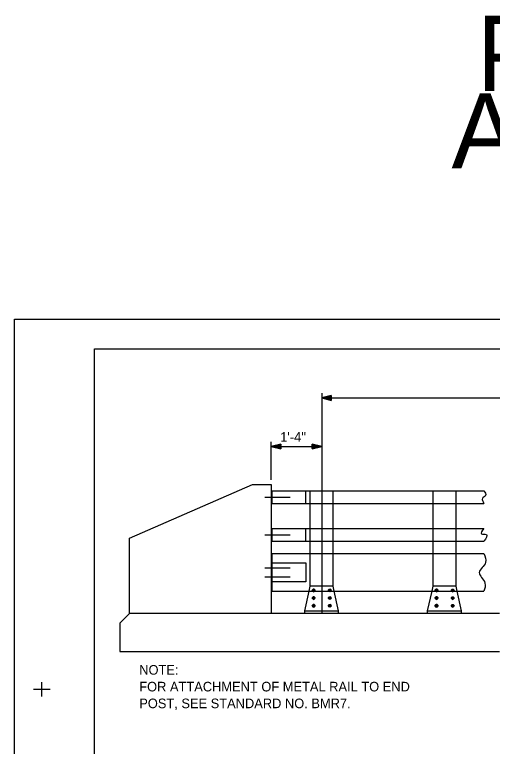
# Model space of a CAD drawing. Extents: x -2.3 to 10.9, y 0 to 23.3.
# Drawn here: x 0 to 2.084, y 20.09 to 23.285 of the extents above; entities that cross this region are included whole.
import ezdxf

# ---------------------------------------------------------------- set-up
doc = ezdxf.new("R2010")
doc.units = 0
for name, color, linetype in [('Dimension Lines', 7, 'Continuous'), ('Mis Center Lines', 7, 'Continuous'), ('Mis Object Lines', 7, 'Continuous'), ('Miscellaneous Lines', 7, 'Continuous'), ('Plan Sheet', 7, 'Continuous'), ('Plot Shape', 7, 'Continuous'), ('Rebar Lines', 7, 'Continuous'), ('Structural Steel Lines', 7, 'Continuous'), ('Text', 7, 'Continuous'), ('User Information Notes', 7, 'Continuous')]:
    doc.layers.add(name, color=color, linetype=linetype)

msp = doc.modelspace()

# ---------------------------------------------------------------- linework, layer by layer
at = {"layer": 'Dimension Lines'}
for p, q in [((1.3394, 21.6111), (5.8968, 21.6111)), ((1.1194, 21.2544), (1.1194, 21.4199)), ((1.1194, 21.399), (1.3394, 21.399))]:
    msp.add_line(p, q, dxfattribs=at)
for points in [[(1.3806, 21.6111), (1.3806, 21.6091), (1.3394, 21.6111), (1.3806, 21.607), (1.3806, 21.6049), (1.3394, 21.6111), (1.3806, 21.6029), (1.3806, 21.6008), (1.3394, 21.6111), (1.3806, 21.6215), (1.3806, 21.6194), (1.3394, 21.6111), (1.3806, 21.6173), (1.3806, 21.6153), (1.3394, 21.6111), (1.3806, 21.6132), (1.3806, 21.6008), (1.3806, 21.6215), (1.3394, 21.6111), (1.3806, 21.6008)], [(1.1606, 21.399), (1.1606, 21.3969), (1.1194, 21.399), (1.1606, 21.3948), (1.1606, 21.3928), (1.1194, 21.399), (1.1606, 21.3907), (1.1606, 21.3886), (1.1194, 21.399), (1.1606, 21.4093), (1.1606, 21.4072), (1.1194, 21.399), (1.1606, 21.4052), (1.1606, 21.4031), (1.1194, 21.399), (1.1606, 21.401), (1.1606, 21.3886), (1.1606, 21.4093), (1.1194, 21.399), (1.1606, 21.3886)], [(1.2981, 21.399), (1.2981, 21.401), (1.3394, 21.399), (1.2981, 21.4031), (1.2981, 21.4052), (1.3394, 21.399), (1.2981, 21.4072), (1.2981, 21.4093), (1.3394, 21.399), (1.2981, 21.3886), (1.2981, 21.3907), (1.3394, 21.399), (1.2981, 21.3928), (1.2981, 21.3948), (1.3394, 21.399), (1.2981, 21.3969), (1.2981, 21.4093), (1.2981, 21.3886), (1.3394, 21.399), (1.2981, 21.4093)]]:
    msp.add_lwpolyline(points, dxfattribs=at)
at = {"layer": 'Mis Center Lines'}
for p, q in [((1.3394, 21.6321), (1.3394, 20.6696)), ((1.0912, 21.1784), (1.2019, 21.1784)), ((1.0912, 21.0134), (1.2019, 21.0134)), ((1.0912, 20.8701), (1.2019, 20.8701)), ((1.0912, 20.8301), (1.2019, 20.8301))]:
    msp.add_line(p, q, dxfattribs=at)
at = {"layer": 'Mis Object Lines'}
for points in [[(0.5006, 20.6696), (0.5006, 20.9996), (1.0369, 21.2334), (1.1194, 21.2334), (1.1194, 20.6696)], [(2.1149, 20.6696), (0.5006, 20.6696), (0.4594, 20.6284), (0.4594, 20.5046), (2.1149, 20.5046)]]:
    msp.add_lwpolyline(points, dxfattribs=at)
at = {"layer": 'Miscellaneous Lines'}
for p, q in [((1.1216, 21.2059), (2.0473, 21.2059)), ((1.1216, 21.2059), (1.1216, 21.1509)), ((1.1216, 21.1509), (2.0473, 21.1509)), ((1.1216, 21.0409), (2.0473, 21.0409)), ((1.1216, 21.0409), (1.1216, 20.9859)), ((1.1216, 20.9859), (2.0473, 20.9859)), ((1.1216, 20.9326), (2.0473, 20.9326)), ((1.1216, 20.9326), (1.1216, 20.7676)), ((1.1216, 20.7676), (2.0473, 20.7676))]:
    msp.add_line(p, q, dxfattribs=at)
for points in [[(2.0473, 21.2059), (2.0546, 21.1857), (2.0413, 21.1734), (2.0473, 21.1509)], [(2.0473, 21.0409), (2.0361, 21.0179), (2.0577, 21.0148), (2.0473, 20.9859)], [(2.0473, 20.9326), (2.0546, 20.8931), (2.027, 20.8492), (2.0515, 20.8031), (2.0473, 20.7676)]]:
    msp.add_spline(points, degree=3, dxfattribs=at)
at = {"layer": 'Plan Sheet'}
for p, q in [((0, 21.9553), (0, 21.9553)), ((0.3479, 14.8953), (0.3479, 21.8253)), ((0.3479, 21.8253), (10.908, 21.8253)), ((0.118, 20.3071), (0.118, 20.3698)), ((0.0827, 20.3403), (0.1552, 20.3403))]:
    msp.add_line(p, q, dxfattribs=at)
at = {"layer": 'Plot Shape'}
msp.add_lwpolyline([(0, 21.9553), (10.9109, 21.9553), (10.9109, 14.6953), (0, 14.6953)], close=True, dxfattribs=at)
at = {"layer": 'Rebar Lines'}
for points in [[(1.3042, 20.7769), (1.3019, 20.7764), (1.3001, 20.7752), (1.2988, 20.7733), (1.2983, 20.771), (1.2988, 20.7689), (1.3001, 20.7669), (1.3019, 20.7657), (1.3042, 20.7653), (1.3064, 20.7657), (1.3083, 20.7669), (1.3095, 20.7688), (1.3099, 20.771), (1.3095, 20.7733), (1.3083, 20.7752), (1.3064, 20.7764), (1.3042, 20.7769), (1.3042, 20.771), (1.3042, 20.7653), (1.3019, 20.7657), (1.3042, 20.771), (1.3001, 20.7669), (1.2988, 20.7689), (1.3042, 20.771), (1.2983, 20.771), (1.2988, 20.7733), (1.3042, 20.771), (1.3001, 20.7752), (1.3019, 20.7764), (1.3042, 20.771), (1.3064, 20.7764), (1.3083, 20.7752), (1.3042, 20.771), (1.3095, 20.7733), (1.3099, 20.771), (1.3042, 20.771), (1.3095, 20.7688), (1.3083, 20.7669), (1.3042, 20.771), (1.3064, 20.7657)], [(1.3746, 20.7769), (1.3768, 20.7764), (1.3787, 20.7752), (1.38, 20.7733), (1.3804, 20.771), (1.38, 20.7689), (1.3787, 20.7669), (1.3768, 20.7657), (1.3746, 20.7653), (1.3724, 20.7657), (1.3705, 20.7669), (1.3692, 20.7688), (1.3688, 20.771), (1.3692, 20.7733), (1.3705, 20.7752), (1.3723, 20.7764), (1.3746, 20.7769), (1.3746, 20.771), (1.3746, 20.7653), (1.3768, 20.7657), (1.3746, 20.771), (1.3787, 20.7669), (1.38, 20.7689), (1.3746, 20.771), (1.3804, 20.771), (1.38, 20.7733), (1.3746, 20.771), (1.3787, 20.7752), (1.3768, 20.7764), (1.3746, 20.771), (1.3723, 20.7764), (1.3705, 20.7752), (1.3746, 20.771), (1.3692, 20.7733), (1.3688, 20.771), (1.3746, 20.771), (1.3692, 20.7688), (1.3705, 20.7669), (1.3746, 20.771), (1.3724, 20.7657)], [(1.8404, 20.7769), (1.8382, 20.7764), (1.8363, 20.7752), (1.8351, 20.7733), (1.8346, 20.771), (1.8351, 20.7689), (1.8363, 20.7669), (1.8382, 20.7657), (1.8404, 20.7653), (1.8426, 20.7657), (1.8445, 20.7669), (1.8458, 20.7688), (1.8462, 20.771), (1.8458, 20.7733), (1.8445, 20.7752), (1.8427, 20.7764), (1.8404, 20.7769), (1.8404, 20.771), (1.8404, 20.7653), (1.8382, 20.7657), (1.8404, 20.771), (1.8363, 20.7669), (1.8351, 20.7689), (1.8404, 20.771), (1.8346, 20.771), (1.8351, 20.7733), (1.8404, 20.771), (1.8363, 20.7752), (1.8382, 20.7764), (1.8404, 20.771), (1.8427, 20.7764), (1.8445, 20.7752), (1.8404, 20.771), (1.8458, 20.7733), (1.8462, 20.771), (1.8404, 20.771), (1.8458, 20.7688), (1.8445, 20.7669), (1.8404, 20.771), (1.8426, 20.7657)], [(1.9108, 20.7769), (1.9131, 20.7764), (1.9149, 20.7752), (1.9162, 20.7733), (1.9167, 20.771), (1.9162, 20.7689), (1.9149, 20.7669), (1.9131, 20.7657), (1.9108, 20.7653), (1.9086, 20.7657), (1.9068, 20.7669), (1.9055, 20.7688), (1.9051, 20.771), (1.9055, 20.7733), (1.9067, 20.7752), (1.9086, 20.7764), (1.9108, 20.7769), (1.9108, 20.771), (1.9108, 20.7653), (1.9131, 20.7657), (1.9108, 20.771), (1.9149, 20.7669), (1.9162, 20.7689), (1.9108, 20.771), (1.9167, 20.771), (1.9162, 20.7733), (1.9108, 20.771), (1.9149, 20.7752), (1.9131, 20.7764), (1.9108, 20.771), (1.9086, 20.7764), (1.9067, 20.7752), (1.9108, 20.771), (1.9055, 20.7733), (1.9051, 20.771), (1.9108, 20.771), (1.9055, 20.7688), (1.9068, 20.7669), (1.9108, 20.771), (1.9086, 20.7657)], [(1.3042, 20.7433), (1.3019, 20.7429), (1.3001, 20.7417), (1.2988, 20.7397), (1.2983, 20.7376), (1.2988, 20.7353), (1.3001, 20.7334), (1.3019, 20.7322), (1.3042, 20.7317), (1.3064, 20.7322), (1.3083, 20.7334), (1.3095, 20.7353), (1.3099, 20.7376), (1.3095, 20.7397), (1.3083, 20.7416), (1.3064, 20.7429), (1.3042, 20.7433), (1.3042, 20.7376), (1.3042, 20.7317), (1.3019, 20.7322), (1.3042, 20.7376), (1.3001, 20.7334), (1.2988, 20.7353), (1.3042, 20.7376), (1.2983, 20.7376), (1.2988, 20.7397), (1.3042, 20.7376), (1.3001, 20.7417), (1.3019, 20.7429), (1.3042, 20.7376), (1.3064, 20.7429), (1.3083, 20.7416), (1.3042, 20.7376), (1.3095, 20.7397), (1.3099, 20.7376), (1.3042, 20.7376), (1.3095, 20.7353), (1.3083, 20.7334), (1.3042, 20.7376), (1.3064, 20.7322)], [(1.3746, 20.7433), (1.3768, 20.7429), (1.3787, 20.7417), (1.38, 20.7397), (1.3804, 20.7376), (1.38, 20.7353), (1.3787, 20.7334), (1.3768, 20.7322), (1.3746, 20.7317), (1.3724, 20.7322), (1.3705, 20.7334), (1.3692, 20.7353), (1.3688, 20.7376), (1.3692, 20.7397), (1.3705, 20.7416), (1.3723, 20.7429), (1.3746, 20.7433), (1.3746, 20.7376), (1.3746, 20.7317), (1.3768, 20.7322), (1.3746, 20.7376), (1.3787, 20.7334), (1.38, 20.7353), (1.3746, 20.7376), (1.3804, 20.7376), (1.38, 20.7397), (1.3746, 20.7376), (1.3787, 20.7417), (1.3768, 20.7429), (1.3746, 20.7376), (1.3723, 20.7429), (1.3705, 20.7416), (1.3746, 20.7376), (1.3692, 20.7397), (1.3688, 20.7376), (1.3746, 20.7376), (1.3692, 20.7353), (1.3705, 20.7334), (1.3746, 20.7376), (1.3724, 20.7322)], [(1.8404, 20.7433), (1.8382, 20.7429), (1.8363, 20.7417), (1.8351, 20.7397), (1.8346, 20.7376), (1.8351, 20.7353), (1.8363, 20.7334), (1.8382, 20.7322), (1.8404, 20.7317), (1.8426, 20.7322), (1.8445, 20.7334), (1.8458, 20.7353), (1.8462, 20.7376), (1.8458, 20.7397), (1.8445, 20.7416), (1.8427, 20.7429), (1.8404, 20.7433), (1.8404, 20.7376), (1.8404, 20.7317), (1.8382, 20.7322), (1.8404, 20.7376), (1.8363, 20.7334), (1.8351, 20.7353), (1.8404, 20.7376), (1.8346, 20.7376), (1.8351, 20.7397), (1.8404, 20.7376), (1.8363, 20.7417), (1.8382, 20.7429), (1.8404, 20.7376), (1.8427, 20.7429), (1.8445, 20.7416), (1.8404, 20.7376), (1.8458, 20.7397), (1.8462, 20.7376), (1.8404, 20.7376), (1.8458, 20.7353), (1.8445, 20.7334), (1.8404, 20.7376), (1.8426, 20.7322)], [(1.9108, 20.7433), (1.9131, 20.7429), (1.9149, 20.7417), (1.9162, 20.7397), (1.9167, 20.7376), (1.9162, 20.7353), (1.9149, 20.7334), (1.9131, 20.7322), (1.9108, 20.7317), (1.9086, 20.7322), (1.9068, 20.7334), (1.9055, 20.7353), (1.9051, 20.7376), (1.9055, 20.7397), (1.9067, 20.7416), (1.9086, 20.7429), (1.9108, 20.7433), (1.9108, 20.7376), (1.9108, 20.7317), (1.9131, 20.7322), (1.9108, 20.7376), (1.9149, 20.7334), (1.9162, 20.7353), (1.9108, 20.7376), (1.9167, 20.7376), (1.9162, 20.7397), (1.9108, 20.7376), (1.9149, 20.7417), (1.9131, 20.7429), (1.9108, 20.7376), (1.9086, 20.7429), (1.9067, 20.7416), (1.9108, 20.7376), (1.9055, 20.7397), (1.9051, 20.7376), (1.9108, 20.7376), (1.9055, 20.7353), (1.9068, 20.7334), (1.9108, 20.7376), (1.9086, 20.7322)], [(1.3042, 20.7098), (1.3019, 20.7094), (1.3001, 20.7081), (1.2988, 20.7062), (1.2983, 20.704), (1.2988, 20.7018), (1.3001, 20.6999), (1.3019, 20.6986), (1.3042, 20.6982), (1.3064, 20.6986), (1.3083, 20.6999), (1.3095, 20.7018), (1.3099, 20.704), (1.3095, 20.7062), (1.3083, 20.7081), (1.3064, 20.7094), (1.3042, 20.7098), (1.3042, 20.704), (1.3042, 20.6982), (1.3019, 20.6986), (1.3042, 20.704), (1.3001, 20.6999), (1.2988, 20.7018), (1.3042, 20.704), (1.2983, 20.704), (1.2988, 20.7062), (1.3042, 20.704), (1.3001, 20.7081), (1.3019, 20.7094), (1.3042, 20.704), (1.3064, 20.7094), (1.3083, 20.7081), (1.3042, 20.704), (1.3095, 20.7062), (1.3099, 20.704), (1.3042, 20.704), (1.3095, 20.7018), (1.3083, 20.6999), (1.3042, 20.704), (1.3064, 20.6986)], [(1.3746, 20.7098), (1.3768, 20.7094), (1.3787, 20.7081), (1.38, 20.7062), (1.3804, 20.704), (1.38, 20.7018), (1.3787, 20.6999), (1.3768, 20.6986), (1.3746, 20.6982), (1.3724, 20.6986), (1.3705, 20.6999), (1.3692, 20.7018), (1.3688, 20.704), (1.3692, 20.7062), (1.3705, 20.7081), (1.3723, 20.7094), (1.3746, 20.7098), (1.3746, 20.704), (1.3746, 20.6982), (1.3768, 20.6986), (1.3746, 20.704), (1.3787, 20.6999), (1.38, 20.7018), (1.3746, 20.704), (1.3804, 20.704), (1.38, 20.7062), (1.3746, 20.704), (1.3787, 20.7081), (1.3768, 20.7094), (1.3746, 20.704), (1.3723, 20.7094), (1.3705, 20.7081), (1.3746, 20.704), (1.3692, 20.7062), (1.3688, 20.704), (1.3746, 20.704), (1.3692, 20.7018), (1.3705, 20.6999), (1.3746, 20.704), (1.3724, 20.6986)], [(1.8404, 20.7098), (1.8382, 20.7094), (1.8363, 20.7081), (1.8351, 20.7062), (1.8346, 20.704), (1.8351, 20.7018), (1.8363, 20.6999), (1.8382, 20.6986), (1.8404, 20.6982), (1.8426, 20.6986), (1.8445, 20.6999), (1.8458, 20.7018), (1.8462, 20.704), (1.8458, 20.7062), (1.8445, 20.7081), (1.8427, 20.7094), (1.8404, 20.7098), (1.8404, 20.704), (1.8404, 20.6982), (1.8382, 20.6986), (1.8404, 20.704), (1.8363, 20.6999), (1.8351, 20.7018), (1.8404, 20.704), (1.8346, 20.704), (1.8351, 20.7062), (1.8404, 20.704), (1.8363, 20.7081), (1.8382, 20.7094), (1.8404, 20.704), (1.8427, 20.7094), (1.8445, 20.7081), (1.8404, 20.704), (1.8458, 20.7062), (1.8462, 20.704), (1.8404, 20.704), (1.8458, 20.7018), (1.8445, 20.6999), (1.8404, 20.704), (1.8426, 20.6986)], [(1.9108, 20.7098), (1.9131, 20.7094), (1.9149, 20.7081), (1.9162, 20.7062), (1.9167, 20.704), (1.9162, 20.7018), (1.9149, 20.6999), (1.9131, 20.6986), (1.9108, 20.6982), (1.9086, 20.6986), (1.9068, 20.6999), (1.9055, 20.7018), (1.9051, 20.704), (1.9055, 20.7062), (1.9067, 20.7081), (1.9086, 20.7094), (1.9108, 20.7098), (1.9108, 20.704), (1.9108, 20.6982), (1.9131, 20.6986), (1.9108, 20.704), (1.9149, 20.6999), (1.9162, 20.7018), (1.9108, 20.704), (1.9167, 20.704), (1.9162, 20.7062), (1.9108, 20.704), (1.9149, 20.7081), (1.9131, 20.7094), (1.9108, 20.704), (1.9086, 20.7094), (1.9067, 20.7081), (1.9108, 20.704), (1.9055, 20.7062), (1.9051, 20.704), (1.9108, 20.704), (1.9055, 20.7018), (1.9068, 20.6999), (1.9108, 20.704), (1.9086, 20.6986)]]:
    msp.add_lwpolyline(points, dxfattribs=at)
at = {"layer": 'Structural Steel Lines'}
for p, q in [((1.2706, 21.1509), (1.2706, 21.2059)), ((1.2895, 21.1509), (1.2895, 21.2059)), ((1.3892, 21.1509), (1.3892, 21.2059)), ((1.8258, 21.1509), (1.8258, 21.2059)), ((1.9255, 21.1509), (1.9255, 21.2059)), ((1.2895, 21.0409), (1.2895, 21.1509)), ((1.3892, 21.0409), (1.3892, 21.1509)), ((1.8258, 21.0409), (1.8258, 21.1509)), ((1.9255, 21.0409), (1.9255, 21.1509)), ((1.2706, 20.9859), (1.2706, 21.0409)), ((1.2895, 20.9859), (1.2895, 21.0409)), ((1.3892, 20.9859), (1.3892, 21.0409)), ((1.8258, 20.9859), (1.8258, 21.0409)), ((1.9255, 20.9859), (1.9255, 21.0409)), ((1.2895, 20.9326), (1.2895, 20.9859)), ((1.3892, 20.9326), (1.3892, 20.9859)), ((1.8258, 20.9326), (1.8258, 20.9859)), ((1.9255, 20.9326), (1.9255, 20.9859)), ((1.2895, 20.7901), (1.2895, 20.9326)), ((1.3892, 20.7901), (1.3892, 20.9326)), ((1.8258, 20.7901), (1.8258, 20.9326)), ((1.9255, 20.7901), (1.9255, 20.9326)), ((1.1216, 20.8914), (1.2706, 20.8914)), ((1.2706, 20.8914), (1.2706, 20.8089)), ((1.2706, 20.8089), (1.1216, 20.8089)), ((1.2655, 20.6817), (1.2845, 20.7676)), ((1.2845, 20.7676), (1.2895, 20.7901)), ((1.3892, 20.7901), (1.2895, 20.7901)), ((1.3942, 20.7676), (1.3892, 20.7901)), ((1.4133, 20.6817), (1.3942, 20.7676)), ((1.8017, 20.6817), (1.8208, 20.7676)), ((1.8208, 20.7676), (1.8258, 20.7901)), ((1.9255, 20.7901), (1.8258, 20.7901)), ((1.9305, 20.7676), (1.9255, 20.7901)), ((1.9495, 20.6817), (1.9305, 20.7676)), ((1.2655, 20.6696), (1.2655, 20.6817)), ((1.2655, 20.6817), (1.4133, 20.6817)), ((1.4133, 20.6696), (1.4133, 20.6817)), ((1.8017, 20.6696), (1.8017, 20.6817)), ((1.8017, 20.6817), (1.9495, 20.6817)), ((1.9495, 20.6696), (1.9495, 20.6817))]:
    msp.add_line(p, q, dxfattribs=at)
at = {"layer": 'User Information Notes'}
msp.add_line((0.3479, 21.8253), (0.3479, 21.8253), dxfattribs=at)

# ---------------------------------------------------------------- texts
at = {"layer": 'Text'}
for s, height, p in [("1'-4''", 0.04198, (1.1584, 21.4199)), ('NOTE:', 0.04193, (0.5436, 20.403)), ('FOR ATTACHMENT OF METAL RAIL TO END', 0.041927, (0.5436, 20.3298)), ('POST, SEE STANDARD NO. BMR7.', 0.041927, (0.5436, 20.2566))]:
    msp.add_text(s, height=height, dxfattribs=at).set_placement(p)
at = {"layer": 'User Information Notes'}
for s, p in [('PLANSHEETS FOR STDS. ', (2.0158, 22.9521)), ('AT 3" SCALE - AS=.033', (1.9056, 22.6136))]:
    msp.add_text(s, height=0.327969, dxfattribs=at).set_placement(p)

doc.saveas('drawing.dxf')
